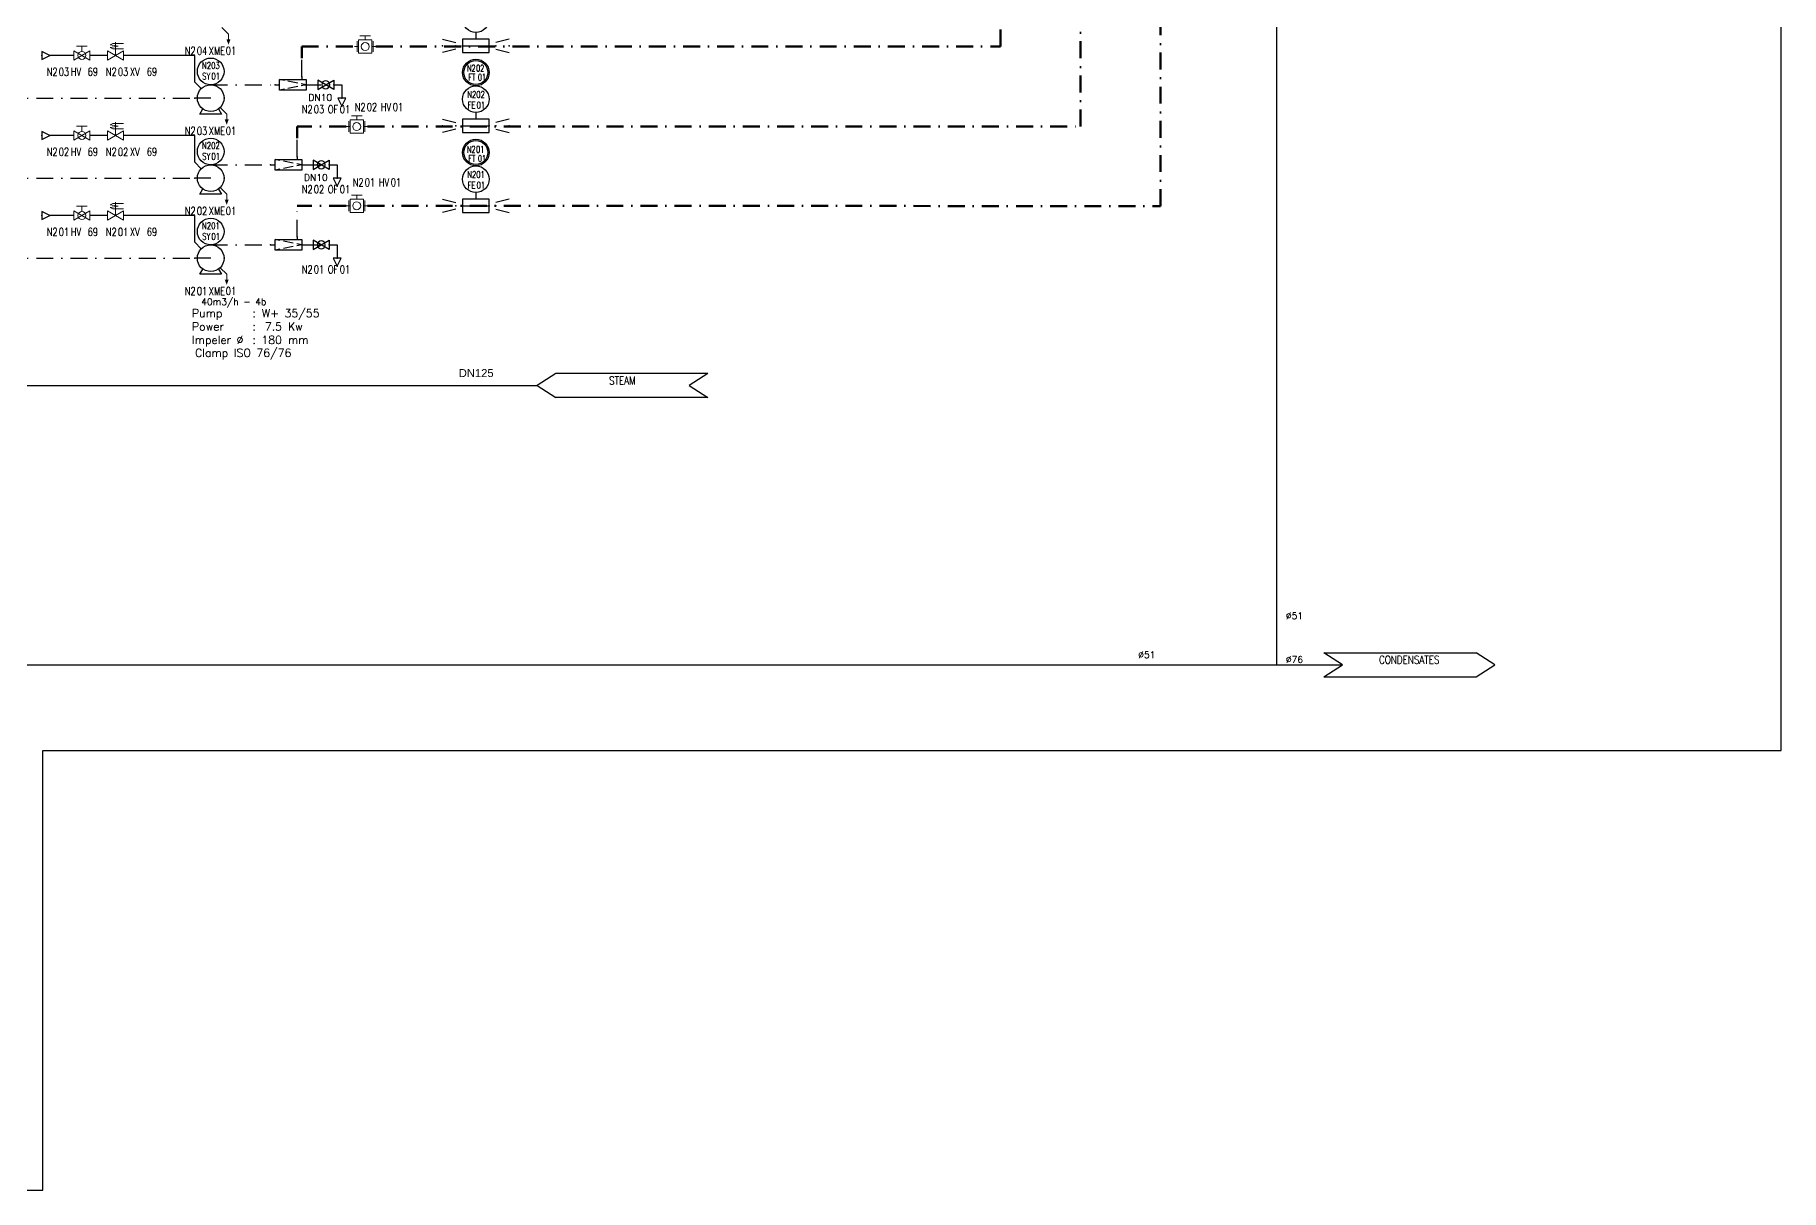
# Model space of a CAD drawing. Header units: inches. Extents: x 23035 to 25275, y 24242 to 25664.
# Drawn here: x 24621 to 25275, y 24294 to 24727 of the extents above; entities that cross this region are included whole.
import ezdxf
from ezdxf.enums import TextEntityAlignment as Align

# ---------------------------------------------------------------- set-up
doc = ezdxf.new("R2010")
doc.units = ezdxf.units.IN
doc.header["$MEASUREMENT"] = 0
doc.linetypes.add('ACAD_ISO02W100', pattern=[15, 12, -3])
doc.linetypes.add('DASHDOT2', pattern=[12.7, 6.35, -3.175, 0, -3.175])
for name, color, linetype, lineweight in [('17 Pipe CIP', 4, 'DASHDOT2', 50), ('31 Equipment', 7, 'Continuous', 9), ('40 TXT Data', 7, 'Continuous', 9)]:
    doc.layers.add(name, color=color, linetype=linetype, lineweight=lineweight)
for name, color, linetype in [('20 Pipe Steam Industrial', 231, 'Continuous'), ('DIAMETRE', 7, 'Continuous'), ('MATERIEL-DIVERS', 7, 'Continuous'), ('POMPES', 7, 'Continuous'), ('REPERES', 7, 'Continuous'), ('Skid', 5, 'Continuous'), ('techn-data', 7, 'Continuous'), ('TEXTES', 7, 'Continuous'), ('TUYAUTERIE-EAU UTILITES FROIDE', 142, 'Continuous'), ('TUYAUTERIE-NEP', 4, 'DASHDOT2'), ('TUYAUTERIE-PROCESS', 30, 'Continuous'), ('TUYAUTERIE-VAPEUR INDUSTRIELLE', 231, 'Continuous'), ('TUYAUTERIE-VAPEUR PROCESS', 6, 'Continuous'), ('TXT_FR', 7, 'Continuous'), ('VANNES', 7, 'Continuous')]:
    doc.layers.add(name, color=color, linetype=linetype)
doc.layers.get('REPERES').off()
doc.styles.add('ROMANS', font='ROMANS.SHX')
doc.styles.get("Standard").update_dxf_attribs({"font": 'arial.ttf'})

# ---------------------------------------------------------------- blocks, each defined once
blk = doc.blocks.new('SFILT')
at = {"color": 7}
for p, q in [((-10, 0), (-8.33, 0)), ((1.67, 2), (-8.33, 2)), ((-8.33, 2), (-8.33, -2)), ((-6.5, 1.63), (-8.33, 2)), ((-1.5, 0.63), (-5.17, 1.37)), ((1.67, 0), (-0.17, 0.37)), ((1.67, 0), (-0.17, -0.37)), ((1.67, -2), (1.67, 2)), ((-6.5, -1.63), (-8.33, -2)), ((-8.33, -2), (1.67, -2)), ((-1.5, -0.63), (-5.17, -1.37)), ((0, -3), (0, -2))]:
    blk.add_line(p, q, dxfattribs=at)
at = {"color": 7, "extrusion": (-1, 0, 0)}
blk.add_point((-10, 0), dxfattribs=at)
at = {"color": 7, "extrusion": (0, -1, 0)}
blk.add_point((0, -3), dxfattribs=at)
blk = doc.blocks.new('PUMPCENP')
at = {"color": 7}
for p, q in [((0, 0), (-6, 0)), ((-4.04, -6), (-2.93, -4.05)), ((3.99, -6), (-4.04, -6)), ((2.92, -4.06), (3.99, -6))]:
    blk.add_line(p, q, dxfattribs=at)
blk.add_circle((0, 0), 5, dxfattribs=at)
at = {"color": 7, "extrusion": (-1, 0, 0)}
blk.add_point((-6, 0), dxfattribs=at)
at = {"color": 7, "extrusion": (1, 0, 0)}
blk.add_point((0, 5), dxfattribs=at)
at = {"color": 7, "extrusion": (0, 1, 0)}
blk.add_point((5, 0), dxfattribs=at)
blk = doc.blocks.new('INSTR-M-L-SY')
at = {"layer": 'MATERIEL-DIVERS', "color": 7}
blk.add_circle((0, 0), 5, dxfattribs=at)
blk = doc.blocks.new('INSTR-M-L-FE')
at = {"color": 7}
for p, q in [((0, -5), (0, -7.5)), ((-5, -7.5), (-5, -7.5)), ((-5, -7.5), (-5, -12.5)), ((5, -7.5), (-5, -7.5)), ((-5, -10), (5, -10)), ((-5, -12.5), (5, -12.5)), ((5, -12.5), (5, -7.5))]:
    blk.add_line(p, q, dxfattribs=at)
blk.add_circle((0, 0), 5, dxfattribs=at)
at = {"color": 7, "extrusion": (-1, 0, 0)}
blk.add_point((-5, -10), dxfattribs=at)
at = {"color": 7, "extrusion": (1, 0, 0)}
blk.add_point((5, -10), dxfattribs=at)
blk = doc.blocks.new('INSTR-F-L-FT')
at = {"layer": 'MATERIEL-DIVERS'}
for radius in [5, 4.5]:
    blk.add_circle((0, 0), radius, dxfattribs=at)
blk = doc.blocks.new('CR')
at = {"color": 7}
for p, q in [((-2.5, 2.5), (2.5, 1.25)), ((2.5, 1.25), (2.5, 1.25)), ((2.5, -1.25), (-2.5, -2.5))]:
    blk.add_line(p, q, dxfattribs=at)
at = {"color": 7, "extrusion": (-1, 0, 0)}
blk.add_point((-2.5, 0), dxfattribs=at)
at = {"color": 7, "extrusion": (1, 0, 0)}
blk.add_point((2.5, 0), dxfattribs=at)
blk = doc.blocks.new('APV-PMP-GEN-FLUSH-1')
at = {"layer": '31 Equipment', "color": 7}
for p, q in [((-3.54, 3.54), (-6, 6)), ((5.99, -6), (3.53, -3.54))]:
    blk.add_line(p, q, dxfattribs=at)
at = {"layer": '31 Equipment', "linetype": 'ACAD_ISO02W100', "ltscale": 38}
blk.add_line((6, -6), (6, -8), dxfattribs=at)
at = {"layer": '31 Equipment'}
blk.add_lwpolyline([(6, -10, 0, 1.5, 0), (6, -8, 1.5, 1.5, 0)], format="xyseb", dxfattribs=at)
blk = doc.blocks.new('FLE23')
at = {"color": 7}
for p, q in [((0, -1.5), (0, 1.5)), ((0, 1.5), (3, 0)), ((3, 0), (0, -1.5))]:
    blk.add_line(p, q, dxfattribs=at)
at = {"layer": 'MATERIEL-DIVERS', "color": 2}
for p in [(0, 0), (3, 0)]:
    blk.add_point(p, dxfattribs=at)
at = {"layer": 'MATERIEL-DIVERS', "color": 7, "extrusion": (-1, 0, 0)}
blk.add_point((0, 0), dxfattribs=at)
at = {"layer": 'MATERIEL-DIVERS', "color": 7, "extrusion": (1, 0, 0)}
blk.add_point((3, 0), dxfattribs=at)
blk = doc.blocks.new('APV-VLVM-BALL-KHV+MF-1')
at = {"layer": '31 Equipment', "ltscale": 38}
for p, q in [((-3, 0), (-4, 0)), ((3, 0), (4, 0))]:
    blk.add_line(p, q, dxfattribs=at)
at = {"layer": '31 Equipment'}
for p, q in [((-3, 1.734), (-3, -1.734)), ((-3, -1.734), (3, 1.734)), ((3, -1.734), (-3, 1.734)), ((-2, 3.5), (2, 3.5)), ((0, 1.5), (0, 3.5)), ((3, 1.734), (3, -1.734))]:
    blk.add_line(p, q, dxfattribs=at)
blk.add_circle((0, 0), 1.5, dxfattribs=at)
blk = doc.blocks.new('VALVBALL')
at = {"color": 7}
for p, q in [((-3, 1.734), (-3, -1.734)), ((-3, -1.734), (3, 1.734)), ((3, -1.734), (-3, 1.734)), ((3, 1.734), (3, -1.734))]:
    blk.add_line(p, q, dxfattribs=at)
blk.add_circle((0, 0), 1.5, dxfattribs=at)
at = {"color": 7, "extrusion": (-1, 0, 0)}
blk.add_point((-3, 0), dxfattribs=at)
at = {"color": 7, "extrusion": (1, 0, 0)}
blk.add_point((3, 0), dxfattribs=at)
blk = doc.blocks.new('VENANT2')
at = {"color": 7}
for p, q in [((-25, 4.49), (-32, 0)), ((-32, 0), (-25, -4.49)), ((32, 4.49), (-25, 4.49)), ((32, 4.49), (25, 0)), ((25, 0), (32, -4.49)), ((32, -4.49), (-25, -4.49))]:
    blk.add_line(p, q, dxfattribs=at)
at = {"color": 7, "style": 'ROMANS', "width": 0.8}
for tag, p in [('VENANT', (-0.04, 0.37)), ('PROV', (-0.04, -3.63))]:
    blk.add_attdef(tag, text='', height=3, dxfattribs=at).set_placement(p, align=Align.CENTER)
blk = doc.blocks.new('APV-VLV-SOLV-22-1')
at = {"layer": '31 Equipment', "ltscale": 38}
for p, q in [((-3, 0), (-4, 0)), ((3, 0), (4, 0))]:
    blk.add_line(p, q, dxfattribs=at)
at = {"layer": '31 Equipment'}
for p, q in [((-3, 1.734), (-3, -1.734)), ((-3, -1.734), (3, 1.734)), ((3, -1.734), (-3, 1.734)), ((3, 1.734), (3, -1.734))]:
    blk.add_line(p, q, dxfattribs=at)
at = {"layer": '31 Equipment', "linetype": 'ACAD_ISO02W100', "ltscale": 38}
for p, q in [((-1, 4.5), (-2, 4)), ((-2, 4), (1, 3.5)), ((-2, 3), (1, 3.5)), ((-1, 2.5), (-2, 3)), ((3, 4.5), (-1, 4.5)), ((3, 2.5), (-1, 2.5)), ((0, 0), (0, 5))]:
    blk.add_line(p, q, dxfattribs=at)
blk = doc.blocks.new('APV-VLVM-BFLY-SVS-1')
at = {"layer": '31 Equipment', "ltscale": 38}
for p, q in [((-2.5, 0), (-4, 0)), ((2.5, 2.5), (-2.5, 2.5)), ((-2.5, 2.5), (-2.5, -2.5)), ((-2, 4), (2, 4)), ((0, 2.5), (0, 4)), ((2.5, -2.5), (2.5, 2.5)), ((2.5, 0), (4, 0)), ((-2.5, -2.5), (2.5, -2.5))]:
    blk.add_line(p, q, dxfattribs=at)
at = {"layer": '31 Equipment'}
for p, q in [((-3, 2), (-3, -2)), ((3, -2), (3, 2))]:
    blk.add_line(p, q, dxfattribs=at)
at = {"layer": '31 Equipment', "ltscale": 38}
blk.add_circle((0, 0), 1.5, dxfattribs=at)
blk = doc.blocks.new('REPNORM')
at = {"layer": 'TEXTES', "style": 'ROMANS', "width": 0.75}
for tag, p in [('ZONE', (-9.75, -1.25)), ('SOUSZONE', (-5.25, -1.25)), ('ELEMENT', (0, -1.25)), ('NUM', (4.5, -1.25))]:
    blk.add_attdef(tag, p, '', height=3, dxfattribs=at)
blk = doc.blocks.new('REPNORM1')
at = {"layer": 'TEXTES', "style": 'ROMANS', "width": 0.75}
for tag, p in [('ZONE', (-9.75, -1.25)), ('SOUSZONE', (-5.25, -1.25)), ('ELEMENT', (-0.75, -1.25)), ('NUM', (5.59, -1.22))]:
    blk.add_attdef(tag, p, '', height=3, dxfattribs=at)
blk = doc.blocks.new('REPINS')
at = {"layer": 'TEXTES', "style": 'ROMANS', "width": 0.75}
for tag, p in [('ZONE', (-3.3, 1)), ('SOUSZONE', (0.1, 1)), ('NUM', (0.2, -3))]:
    blk.add_attdef(tag, p, '', height=2.5, dxfattribs=at)
blk.add_attdef('ELEMENT', text='', height=2.5, dxfattribs=at).set_placement((-0.2, -3), align=Align.RIGHT)
blk = doc.blocks.new('REPINS2')
at = {"layer": 'TEXTES', "style": 'ROMANS', "width": 0.7}
for tag, p in [('ZONE', (-3.35, 0.8)), ('SOUSZONE', (0.05, 0.8)), ('NUM', (0.7, -2.6))]:
    blk.add_attdef(tag, p, '', height=2.5, dxfattribs=at)
blk.add_attdef('ELEMENT', text='', height=2.5, dxfattribs=at).set_placement((-1.56, -2.59), align=Align.CENTER)
blk = doc.blocks.new('TEXT-PUMP_caract_ANGLAIS')
at = {"layer": 'techn-data', "style": 'ROMANS'}
for s, p in [('Pump', (-22, 9)), ('Power', (-22, 4)), ('Kw', (14, 4)), ('Impeler %%C', (-22, -1)), ('mm', (14, -1))]:
    blk.add_text(s, height=3, dxfattribs=at).set_placement(p)
for p in [(2, 9), (2, 4), (2, -1)]:
    blk.add_text(':', height=3, dxfattribs=at).set_placement(p, align=Align.RIGHT)
blk.add_attdef('Type', (4.23, 9), '', height=3, dxfattribs=at)
for tag, p in [('Pui', (11.76, 4)), ('Dia', (11.76, -1))]:
    blk.add_attdef(tag, text='', height=3, dxfattribs=at).set_placement(p, align=Align.RIGHT)

msp = doc.modelspace()

# ---------------------------------------------------------------- linework, layer by layer
at = {"layer": '17 Pipe CIP'}
for p, q in [((24982.7, 24722.42), (24982.7, 24982.19)), ((25012.7, 24692.42), (25012.7, 24927.2)), ((25042.7, 24662.63), (25042.7, 24879.68)), ((24720.7, 24718.1), (24720.7, 24722.42)), ((24720.7, 24722.42), (24740.5, 24722.42)), ((24748.5, 24722.42), (24982.7, 24722.42)), ((24737.33, 24692.42), (24719.03, 24692.42)), ((24719.03, 24692.42), (24719.03, 24688.1)), ((24745.34, 24692.42), (25012.7, 24692.42)), ((24737.33, 24662.77), (24719.03, 24662.77)), ((24745.33, 24662.77), (25042.7, 24662.63))]:
    msp.add_line(p, q, dxfattribs=at)
at = {"layer": '20 Pipe Steam Industrial'}
for p, q in [((24393.67, 24595.38), (24677.5, 24595.38)), ((24711.02, 24595.38), (24779.4, 24595.38)), ((24779.4, 24595.38), (24808.96, 24595.38))]:
    msp.add_line(p, q, dxfattribs=at)
at = {"layer": 'Skid'}
msp.add_lwpolyline([(24623.7, 24293.98), (24623.7, 24458.64), (25275.36, 24458.64), (25275.36, 25604.76), (23202.27, 25608.55), (23202.27, 25290.87), (24667.51, 25287.08), (24667.51, 24986.98), (23313.6, 24986.98), (23313.6, 24331.82), (24491.91, 24331.82), (24491.91, 24293.98), (24623.7, 24293.98)], dxfattribs=at)
at = {"layer": 'TUYAUTERIE-EAU UTILITES FROIDE'}
for p, q in [((24635.29, 24719.1), (24626.29, 24719.1)), ((24647.86, 24719.1), (24641.29, 24719.1)), ((24680.58, 24719.1), (24653.86, 24719.1)), ((24680.58, 24709.1), (24680.58, 24719.1)), ((24635.29, 24689.1), (24626.29, 24689.1)), ((24647.86, 24689.1), (24641.29, 24689.1)), ((24680.58, 24689.1), (24653.86, 24689.1)), ((24680.58, 24679.1), (24680.58, 24689.1)), ((24635.29, 24659.1), (24626.29, 24659.1)), ((24647.86, 24659.1), (24641.29, 24659.1)), ((24680.58, 24659.1), (24653.86, 24659.1)), ((24680.58, 24649.1), (24680.58, 24659.1))]:
    msp.add_line(p, q, dxfattribs=at)
at = {"layer": 'TUYAUTERIE-NEP'}
for p, q in [((24720.7, 24711.1), (24720.7, 24718.1)), ((24686.58, 24708.1), (24711.58, 24708.1)), ((24721.58, 24708.1), (24735.7, 24708.1)), ((24722.36, 24708.1), (24726.7, 24708.1)), ((24732.7, 24708.1), (24735.7, 24708.1)), ((24735.7, 24708.1), (24735.7, 24703.14)), ((24096.42, 24703.1), (24680.58, 24703.1)), ((24719.03, 24681.1), (24719.03, 24688.1)), ((24686.58, 24678.1), (24711.58, 24678.1)), ((24720.7, 24678.1), (24725.03, 24678.1)), ((24721.58, 24678.1), (24734.03, 24678.1)), ((24731.03, 24678.1), (24734.03, 24678.1)), ((24734.03, 24678.1), (24734.03, 24673.14)), ((24096.42, 24673.1), (24680.58, 24673.1)), ((24719.03, 24651.1), (24719.03, 24662.77)), ((24096.42, 24643.1), (24680.58, 24643.1)), ((24686.58, 24648.1), (24711.58, 24648.1)), ((24720.7, 24648.1), (24725.03, 24648.1)), ((24721.58, 24648.1), (24734.03, 24648.1)), ((24731.03, 24648.1), (24734.03, 24648.1)), ((24734.03, 24648.1), (24734.03, 24643.14))]:
    msp.add_line(p, q, dxfattribs=at)
at = {"layer": 'TUYAUTERIE-VAPEUR INDUSTRIELLE'}
for p, q in [((24677.5, 24595.38), (24778.3, 24595.38)), ((24786, 24595.38), (24808.96, 24595.38)), ((24787.1, 24595.38), (24808.97, 24595.38)), ((24738.51, 24490.8), (24803.83, 24490.8))]:
    msp.add_line(p, q, dxfattribs=at)
at = {"layer": 'TUYAUTERIE-VAPEUR PROCESS'}
msp.add_line((24544.33, 24490.8), (25110.98, 24490.8), dxfattribs=at)
msp.add_lwpolyline([(25086.13, 25294.52), (25086.13, 24490.8)], dxfattribs=at)

# ---------------------------------------------------------------- block references
at = {"layer": '31 Equipment'}
for name, p in [('APV-PMP-GEN-FLUSH-1', (24687.24, 24733.1)), ('APV-VLV-SOLV-22-1', (24650.86, 24719.1)), ('APV-VLVM-BFLY-SVS-1', (24744.5, 24722.42)), ('APV-PMP-GEN-FLUSH-1', (24686.58, 24703.1)), ('APV-VLVM-BFLY-SVS-1', (24741.33, 24692.42)), ('APV-VLV-SOLV-22-1', (24650.86, 24689.1)), ('APV-PMP-GEN-FLUSH-1', (24686.58, 24673.1)), ('APV-VLV-SOLV-22-1', (24650.86, 24659.1)), ('APV-VLVM-BFLY-SVS-1', (24741.33, 24662.77)), ('APV-PMP-GEN-FLUSH-1', (24686.58, 24643.1))]:
    msp.add_blockref(name, p, dxfattribs=at)
at = {"layer": '31 Equipment', "xscale": -1}
for p in [(24638.29, 24719.1), (24638.29, 24689.1), (24638.29, 24659.1)]:
    msp.add_blockref('APV-VLVM-BALL-KHV+MF-1', p, dxfattribs=at)
at = {"layer": 'MATERIEL-DIVERS'}
for name, p in [('INSTR-M-L-FE', (24786, 24732.7)), ('INSTR-M-L-SY', (24686.58, 24713.1)), ('INSTR-M-L-FE', (24786, 24702.7)), ('INSTR-M-L-FE', (24786, 24672.7))]:
    msp.add_blockref(name, p, dxfattribs=at)
at = {"layer": 'MATERIEL-DIVERS', "xscale": -1}
for name, p, rotation in [('FLE23', (24623.29, 24719.1), 180), ('SFILT', (24720.7, 24708.1), 180), ('FLE23', (24735.7, 24703.12), 90), ('FLE23', (24623.29, 24689.1), 180), ('SFILT', (24719.03, 24678.1), 180), ('FLE23', (24734.03, 24673.12), 90), ('FLE23', (24623.29, 24659.1), 180), ('SFILT', (24719.03, 24648.1), 180), ('FLE23', (24734.03, 24643.12), 90)]:
    msp.add_blockref(name, p, dxfattribs=dict(at, rotation=rotation))
at = {"layer": 'MATERIEL-DIVERS'}
ref = msp.add_blockref('VENANT2', (24840.97, 24595.38), dxfattribs=at)
ref.add_attrib('VENANT', 'STEAM', dxfattribs={"layer": '0', "color": 7, "height": 3, "style": 'ROMANS', "width": 0.8}).set_placement((24840.93, 24595.75), align=Align.CENTER)
ref = msp.add_blockref('VENANT2', (25135.98, 24490.8), dxfattribs=dict(at, rotation=180))
ref.add_attrib('VENANT', 'CONDENSATES', dxfattribs={"layer": '0', "color": 7, "height": 3, "style": 'ROMANS', "width": 0.8}).set_placement((25135.94, 24491.18), align=Align.CENTER)
at = {"layer": 'POMPES'}
for p in [(24686.58, 24703.1), (24686.58, 24673.1), (24686.58, 24643.1)]:
    msp.add_blockref('PUMPCENP', p, dxfattribs=at)
at = {"layer": 'REPERES'}
for name, p, values in [('REPNORM1', (24686.65, 24720.56), {'ZONE': 'N2', 'SOUSZONE': '04', 'ELEMENT': 'XME', 'NUM': '01'}), ('REPNORM1', (24634.87, 24712.69), {'ZONE': 'N2', 'SOUSZONE': '03', 'ELEMENT': 'HV', 'NUM': '69'}), ('REPNORM1', (24657.04, 24712.69), {'ZONE': 'N2', 'SOUSZONE': '03', 'ELEMENT': 'XV', 'NUM': '69'}), ('REPINS', (24686.65, 24713.03), {'ZONE': 'N2', 'SOUSZONE': '03', 'ELEMENT': 'SY', 'NUM': '01'}), ('REPINS2', (24786.07, 24712.23), {'ZONE': 'N2', 'SOUSZONE': '02', 'NUM': '01', 'ELEMENT': 'FT'}), ('REPINS', (24786.07, 24702.23), {'ZONE': 'N2', 'SOUSZONE': '02', 'ELEMENT': 'FE', 'NUM': '01'}), ('REPNORM', (24730.51, 24698.67), {'ZONE': 'N2', 'SOUSZONE': '03', 'ELEMENT': 'OF', 'NUM': '01'}), ('REPNORM1', (24686.65, 24690.56), {'ZONE': 'N2', 'SOUSZONE': '03', 'ELEMENT': 'XME', 'NUM': '01'}), ('REPNORM1', (24634.87, 24682.69), {'ZONE': 'N2', 'SOUSZONE': '02', 'ELEMENT': 'HV', 'NUM': '69'}), ('REPNORM1', (24657.04, 24682.69), {'ZONE': 'N2', 'SOUSZONE': '02', 'ELEMENT': 'XV', 'NUM': '69'}), ('REPINS', (24686.65, 24683.03), {'ZONE': 'N2', 'SOUSZONE': '02', 'ELEMENT': 'SY', 'NUM': '01'}), ('REPINS2', (24786.07, 24681.85), {'ZONE': 'N2', 'SOUSZONE': '01', 'NUM': '01', 'ELEMENT': 'FT'}), ('REPINS', (24786.07, 24672.23), {'ZONE': 'N2', 'SOUSZONE': '01', 'ELEMENT': 'FE', 'NUM': '01'}), ('REPNORM', (24730.51, 24668.67), {'ZONE': 'N2', 'SOUSZONE': '02', 'ELEMENT': 'OF', 'NUM': '01'}), ('REPNORM1', (24686.65, 24660.56), {'ZONE': 'N2', 'SOUSZONE': '02', 'ELEMENT': 'XME', 'NUM': '01'}), ('REPINS', (24686.65, 24653.03), {'ZONE': 'N2', 'SOUSZONE': '01', 'ELEMENT': 'SY', 'NUM': '01'}), ('REPNORM1', (24634.87, 24652.69), {'ZONE': 'N2', 'SOUSZONE': '01', 'ELEMENT': 'HV', 'NUM': '69'}), ('REPNORM1', (24657.04, 24652.69), {'ZONE': 'N2', 'SOUSZONE': '01', 'ELEMENT': 'XV', 'NUM': '69'}), ('REPNORM', (24730.51, 24638.67), {'ZONE': 'N2', 'SOUSZONE': '01', 'ELEMENT': 'OF', 'NUM': '01'}), ('REPNORM1', (24686.65, 24630.56), {'ZONE': 'N2', 'SOUSZONE': '01', 'ELEMENT': 'XME', 'NUM': '01'})]:
    msp.add_blockref(name, p, dxfattribs=at).add_auto_attribs(values)
for p, rotation, values in [((24750.36, 24699.47), 7.601981207608164e-05, {'ZONE': 'N2', 'SOUSZONE': '02', 'ELEMENT': 'HV', 'NUM': '01'}), ((24749.6, 24671.27), 7.601981733035797e-05, {'ZONE': 'N2', 'SOUSZONE': '01', 'ELEMENT': 'HV', 'NUM': '01'})]:
    msp.add_blockref('REPNORM', p, dxfattribs=dict(at, rotation=rotation)).add_auto_attribs(values)
at = {"layer": 'TUYAUTERIE-NEP'}
for name, p in [('CR', (24776, 24722.7)), ('INSTR-F-L-FT', (24786, 24712.7)), ('CR', (24776, 24692.7)), ('INSTR-M-L-SY', (24686.58, 24683.1)), ('INSTR-F-L-FT', (24786, 24682.7)), ('CR', (24776, 24662.7)), ('INSTR-M-L-SY', (24686.58, 24653.1))]:
    msp.add_blockref(name, p, dxfattribs=at)
at = {"layer": 'TUYAUTERIE-NEP', "xscale": -1}
for p in [(24796, 24722.7), (24796, 24692.7), (24796, 24662.7)]:
    msp.add_blockref('CR', p, dxfattribs=at)
at = {"layer": 'TUYAUTERIE-PROCESS'}
msp.add_blockref('TEXT-PUMP_caract_ANGLAIS', (24701.55, 24612), dxfattribs=at).add_auto_attribs({'Dia': '180', 'Pui': '7.5', 'Type': 'W+ 35/55'})
at = {"layer": 'VANNES', "xscale": -1}
for p in [(24729.7, 24708.1), (24728.03, 24678.1), (24728.03, 24648.1)]:
    msp.add_blockref('VALVBALL', p, dxfattribs=at)

# ---------------------------------------------------------------- texts
at = {"layer": '40 TXT Data', "style": 'ROMANS'}
for p in [(24723.23, 24702.1), (24721.56, 24672.1)]:
    msp.add_text('DN10', height=2.5, dxfattribs=at).set_placement(p)
at = {"layer": 'DIAMETRE'}
msp.add_text('DN125', height=3, dxfattribs=at).set_placement((24779.6, 24598.59))
at = {"layer": 'techn-data', "style": 'ROMANS'}
msp.add_text('40m3/h - 4b', height=2.5, dxfattribs=at).set_placement((24683.02, 24625.54))
for s, p in [('%%C51', (25092.93, 24509.15)), ('%%C51', (25037.54, 24494.53)), ('%%C76', (25092.93, 24492.76))]:
    msp.add_text(s, height=2.5, dxfattribs=at).set_placement(p, align=Align.MIDDLE_CENTER)
at = {"layer": 'TXT_FR', "style": 'ROMANS'}
msp.add_text('Clamp ISO 76/76', height=3, dxfattribs=at).set_placement((24680.7, 24606.15))

doc.saveas('drawing.dxf')
